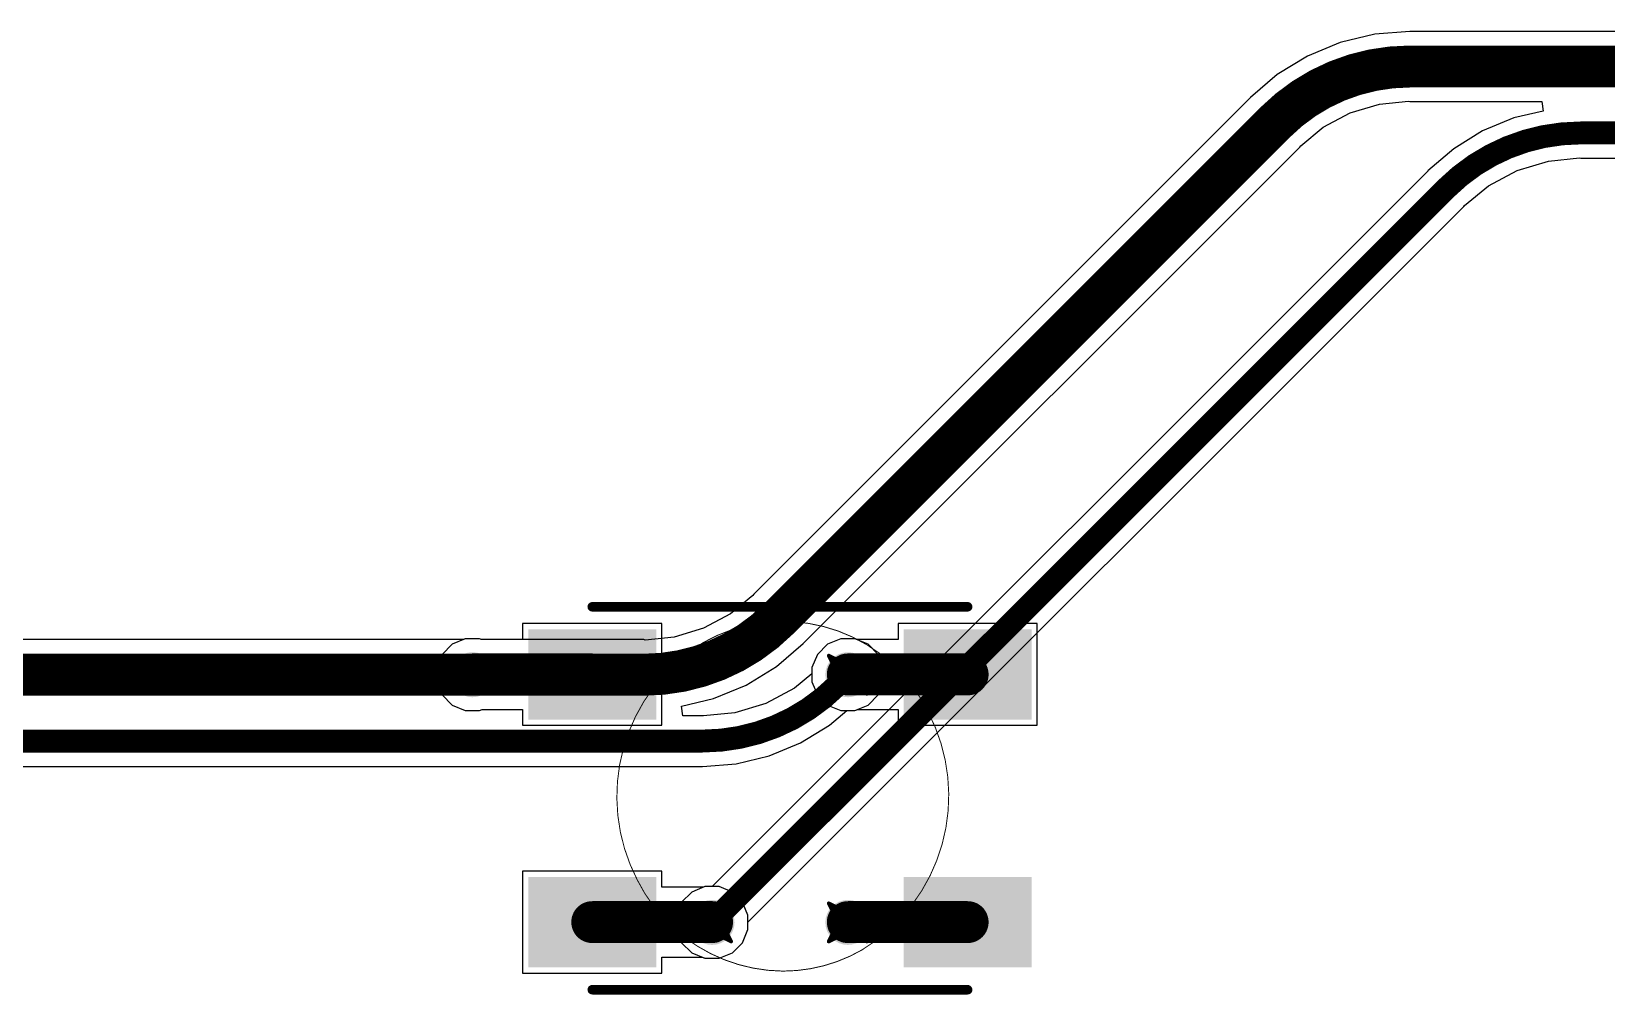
# Model space of a CAD drawing. Header units: inches. Extents: x -11 to 1110, y -7 to 455.
# Drawn here: x 383.89 to 404.86, y 205.24 to 218.07 of the extents above; entities that cross this region are included whole.
import ezdxf

# ---------------------------------------------------------------- set-up
doc = ezdxf.new("R2010")
doc.units = ezdxf.units.IN
for name, color, linetype in [('Bottom Layer', 5, 'Continuous'), ('Drill Drawing', 1, 'Continuous'), ('Mechanical 7', 56, 'Continuous'), ('Top Layer', 1, 'Continuous'), ('Top Overlay', 2, 'Continuous'), ('Top Paste', 8, 'Continuous'), ('Top Solder', 216, 'Continuous'), ('Via Holes', 16, 'Continuous')]:
    doc.layers.add(name, color=color, linetype=linetype)

msp = doc.modelspace()

# ---------------------------------------------------------------- hatches: boundary and pattern name
at = {"layer": 'Bottom Layer'}
h = msp.add_hatch(color=5, dxfattribs=at)
edge = h.paths.add_edge_path()
edge.add_arc((389.76, 209.501), 0.3, 0, 360)
h = msp.add_hatch(color=5, dxfattribs=at)
edge = h.paths.add_edge_path()
edge.add_arc((394.76, 209.501), 0.3, 0, 360)
h = msp.add_hatch(color=5, dxfattribs=at)
edge = h.paths.add_edge_path()
edge.add_arc((392.951, 206.201), 0.3, 0, 360)
h = msp.add_hatch(color=5, dxfattribs=at)
edge = h.paths.add_edge_path()
edge.add_arc((394.76, 206.201), 0.3, 0, 360)
at = {"layer": 'Top Layer'}
for points in [[(390.605, 210.005), (392.105, 210.005), (392.105, 209.005), (390.605, 209.005)], [(397.105, 209.005), (395.605, 209.005), (395.605, 210.005), (397.105, 210.005)], [(390.605, 206.705), (392.105, 206.705), (392.105, 205.705), (390.605, 205.705)], [(395.605, 206.705), (397.105, 206.705), (397.105, 205.705), (395.605, 205.705)]]:
    msp.add_hatch(color=1, dxfattribs=at).paths.add_polyline_path(points)
h = msp.add_hatch(color=1, dxfattribs=at)
edge = h.paths.add_edge_path()
edge.add_arc((389.76, 209.501), 0.3, 0, 360)
h = msp.add_hatch(color=1, dxfattribs=at)
edge = h.paths.add_edge_path()
edge.add_arc((394.76, 209.501), 0.3, 0, 360)
h = msp.add_hatch(color=1, dxfattribs=at)
edge = h.paths.add_edge_path()
edge.add_arc((392.951, 206.201), 0.3, 0, 360)
h = msp.add_hatch(color=1, dxfattribs=at)
edge = h.paths.add_edge_path()
edge.add_arc((394.76, 206.201), 0.3, 0, 360)
at = {"layer": 'Top Paste'}
for points in [[(390.605, 210.005), (392.105, 210.005), (392.105, 209.005), (390.605, 209.005)], [(397.105, 209.005), (395.605, 209.005), (395.605, 210.005), (397.105, 210.005)], [(390.605, 206.705), (392.105, 206.705), (392.105, 205.705), (390.605, 205.705)], [(395.605, 206.705), (397.105, 206.705), (397.105, 205.705), (395.605, 205.705)]]:
    msp.add_hatch(color=8, dxfattribs=at).paths.add_polyline_path(points)
at = {"layer": 'Top Solder'}
for points in [[(390.504, 210.106), (392.207, 210.106), (392.207, 208.903), (390.504, 208.903)], [(397.207, 208.903), (395.504, 208.903), (395.504, 210.106), (397.207, 210.106)], [(390.504, 206.806), (392.207, 206.806), (392.207, 205.603), (390.504, 205.603)], [(395.504, 206.806), (397.207, 206.806), (397.207, 205.603), (395.504, 205.603)]]:
    msp.add_hatch(color=216, dxfattribs=at).paths.add_polyline_path(points)
at = {"layer": 'Via Holes'}
h = msp.add_hatch(color=7, dxfattribs=at)
edge = h.paths.add_edge_path()
edge.add_arc((389.76, 209.501), 0.15, 0, 360)
h = msp.add_hatch(color=7, dxfattribs=at)
edge = h.paths.add_edge_path()
edge.add_arc((394.76, 209.501), 0.15, 0, 360)
h = msp.add_hatch(color=7, dxfattribs=at)
edge = h.paths.add_edge_path()
edge.add_arc((392.951, 206.201), 0.15, 0, 360)
h = msp.add_hatch(color=7, dxfattribs=at)
edge = h.paths.add_edge_path()
edge.add_arc((394.76, 206.201), 0.15, 0, 360)

# ---------------------------------------------------------------- linework, layer by layer
at = {"layer": 'Bottom Layer'}
for p, q in [((401.777, 218.033), (401.318, 217.923)), ((402.247, 218.07), (401.777, 218.033)), ((405.41, 218.07), (402.247, 218.07)), ((402.247, 218.07), (402.247, 218.07)), ((401.318, 217.923), (400.882, 217.743)), ((400.882, 217.743), (400.48, 217.496)), ((400.48, 217.496), (400.121, 217.19)), ((400.122, 217.19), (393.507, 210.575)), ((400.121, 217.19), (400.122, 217.19)), ((401.842, 217.104), (402.226, 217.142)), ((402.226, 217.142), (402.247, 217.138)), ((402.247, 217.138), (404.005, 217.138)), ((404.005, 217.138), (404.02, 217.011)), ((401.092, 216.794), (401.451, 216.986)), ((401.451, 216.986), (401.842, 217.104)), ((403.631, 216.918), (403.214, 216.745)), ((404.02, 217.011), (403.631, 216.918)), ((400.793, 216.548), (401.092, 216.794)), ((403.214, 216.745), (402.829, 216.509)), ((394.166, 209.916), (400.781, 216.53)), ((400.781, 216.53), (400.793, 216.548)), ((402.829, 216.509), (402.485, 216.215)), ((403.676, 216.219), (404.09, 216.345)), ((404.09, 216.345), (404.506, 216.386)), ((404.506, 216.386), (404.521, 216.383)), ((404.521, 216.383), (408.596, 216.383)), ((402.487, 216.214), (392.953, 206.679)), ((402.485, 216.215), (402.487, 216.214)), ((403.295, 216.015), (403.676, 216.219)), ((402.972, 215.75), (403.295, 216.015)), ((393.429, 206.203), (402.963, 215.737)), ((402.963, 215.737), (402.972, 215.75)), ((393.495, 210.557), (393.196, 210.312)), ((393.507, 210.575), (393.495, 210.557)), ((393.196, 210.312), (392.837, 210.12)), ((392.446, 210.001), (392.062, 209.963)), ((392.837, 210.12), (392.446, 210.001)), ((389.637, 209.968), (380.249, 209.968)), ((389.665, 209.979), (389.637, 209.968)), ((389.855, 209.979), (389.665, 209.979)), ((389.883, 209.968), (389.855, 209.979)), ((392.041, 209.968), (389.883, 209.968)), ((392.062, 209.963), (392.041, 209.968)), ((393.808, 209.609), (394.166, 209.916)), ((394.166, 209.916), (394.166, 209.916)), ((394.489, 209.906), (394.355, 209.772)), ((394.665, 209.979), (394.489, 209.906)), ((394.855, 209.979), (394.665, 209.979)), ((395.03, 209.906), (394.855, 209.979)), ((395.165, 209.772), (395.03, 209.906)), ((393.405, 209.363), (393.808, 209.609)), ((394.355, 209.772), (394.282, 209.596)), ((394.282, 209.596), (394.282, 209.512)), ((395.238, 209.596), (395.165, 209.772)), ((395.238, 209.406), (395.238, 209.596)), ((392.97, 209.182), (393.405, 209.363)), ((394.282, 209.512), (394.05, 209.321)), ((395.165, 209.231), (395.238, 209.406)), ((392.546, 209.08), (392.97, 209.182)), ((394.05, 209.321), (393.668, 209.117)), ((395.03, 209.096), (395.165, 209.231)), ((392.561, 208.953), (392.546, 209.08)), ((392.823, 208.953), (392.561, 208.953)), ((392.838, 208.951), (392.823, 208.953)), ((393.254, 208.991), (392.838, 208.951)), ((393.668, 209.117), (393.254, 208.991)), ((394.515, 208.828), (394.745, 209.024)), ((394.745, 209.024), (394.855, 209.024)), ((394.855, 209.024), (395.03, 209.096)), ((394.13, 208.592), (394.515, 208.828)), ((393.713, 208.419), (394.13, 208.592)), ((392.823, 208.278), (393.273, 208.313)), ((393.273, 208.313), (393.713, 208.419)), ((382.403, 208.28), (392.823, 208.28)), ((392.823, 208.28), (392.823, 208.278)), ((392.856, 206.679), (392.68, 206.606)), ((392.953, 206.679), (392.856, 206.679)), ((392.546, 206.472), (392.473, 206.296)), ((392.68, 206.606), (392.546, 206.472)), ((392.473, 206.296), (392.473, 206.106)), ((392.473, 206.106), (392.546, 205.931)), ((393.356, 205.931), (393.429, 206.106)), ((393.429, 206.106), (393.429, 206.203)), ((392.546, 205.931), (392.68, 205.796)), ((392.68, 205.796), (392.856, 205.724)), ((393.046, 205.724), (393.222, 205.796)), ((393.222, 205.796), (393.356, 205.931)), ((392.856, 205.724), (393.046, 205.724))]:
    msp.add_line(p, q, dxfattribs=at)
for points in [[(400.451, 216.86, 0.559, 0.559, -0.198912), (402.247, 217.604, 0.559, 0.559, 0)], [(402.247, 217.604, 0.559, 0.559, 0), (405.533, 217.604, 0.559, 0.559, 0)], [(393.837, 210.245, 0.559, 0.559, 0), (400.451, 216.86, 0.559, 0.559, 0)], [(402.725, 215.975, 0.305, 0.305, -0.198912), (404.521, 216.719, 0.305, 0.305, 0)], [(404.521, 216.719, 0.305, 0.305, 0), (408.596, 216.719, 0.305, 0.305, 0)], [(392.951, 206.201, 0.305, 0.305, 0), (402.725, 215.975, 0.305, 0.305, 0)], [(393.837, 210.245, 0.559, 0.559, -0.198912), (392.041, 209.501, 0.559, 0.559, 0)], [(380.249, 209.501, 0.559, 0.559, 0), (389.76, 209.501, 0.559, 0.559, 0)], [(389.76, 209.501, 0.559, 0.559, 0), (392.041, 209.501, 0.559, 0.559, 0)], [(394.619, 209.361, 0.305, 0.305, 0), (394.76, 209.501, 0.305, 0.305, 0)], [(394.619, 209.361, 0.305, 0.305, -0.198912), (392.823, 208.617, 0.305, 0.305, 0)], [(382.403, 208.617, 0.305, 0.305, 0), (392.823, 208.617, 0.305, 0.305, 0)]]:
    msp.add_lwpolyline(points, format="xyseb", dxfattribs=at)
for points in [[(402.108, 217.604, 0.279, 0.279, 1), (402.387, 217.604, 0.279, 0.279, 1)], [(402.108, 217.604, 0.279, 0.279, 1), (402.387, 217.604, 0.279, 0.279, 1)], [(400.312, 216.86, 0.279, 0.279, 1), (400.591, 216.86, 0.279, 0.279, 1)], [(400.312, 216.86, 0.279, 0.279, 1), (400.591, 216.86, 0.279, 0.279, 1)], [(404.445, 216.719, 0.152, 0.152, 1), (404.597, 216.719, 0.152, 0.152, 1)], [(404.445, 216.719, 0.152, 0.152, 1), (404.597, 216.719, 0.152, 0.152, 1)], [(402.649, 215.975, 0.152, 0.152, 1), (402.801, 215.975, 0.152, 0.152, 1)], [(402.649, 215.975, 0.152, 0.152, 1), (402.801, 215.975, 0.152, 0.152, 1)], [(393.697, 210.245, 0.279, 0.279, 1), (393.976, 210.245, 0.279, 0.279, 1)], [(393.697, 210.245, 0.279, 0.279, 1), (393.976, 210.245, 0.279, 0.279, 1)], [(389.62, 209.501, 0.279, 0.279, 1), (389.899, 209.501, 0.279, 0.279, 1)], [(389.62, 209.501, 0.279, 0.279, 1), (389.899, 209.501, 0.279, 0.279, 1)], [(391.901, 209.501, 0.279, 0.279, 1), (392.18, 209.501, 0.279, 0.279, 1)], [(391.901, 209.501, 0.279, 0.279, 1), (392.18, 209.501, 0.279, 0.279, 1)], [(394.684, 209.501, 0.152, 0.152, 1), (394.836, 209.501, 0.152, 0.152, 1)], [(394.543, 209.361, 0.152, 0.152, 1), (394.695, 209.361, 0.152, 0.152, 1)], [(394.543, 209.361, 0.152, 0.152, 1), (394.695, 209.361, 0.152, 0.152, 1)], [(392.747, 208.617, 0.152, 0.152, 1), (392.899, 208.617, 0.152, 0.152, 1)], [(392.747, 208.617, 0.152, 0.152, 1), (392.899, 208.617, 0.152, 0.152, 1)], [(392.875, 206.201, 0.152, 0.152, 1), (393.027, 206.201, 0.152, 0.152, 1)]]:
    msp.add_lwpolyline(points, format="xyseb", close=True, dxfattribs=at)
at = {"layer": 'Drill Drawing'}
for points in [[(389.506, 209.755, 0.0508, 0.0508, 0), (389.76, 209.628, 0.0508, 0.0508, 0)], [(389.506, 209.755, 0.0508, 0.0508, 0), (389.633, 209.501, 0.0508, 0.0508, 0)], [(389.76, 209.628, 0.0508, 0.0508, 0), (390.014, 209.755, 0.0508, 0.0508, 0)], [(389.887, 209.501, 0.0508, 0.0508, 0), (390.014, 209.755, 0.0508, 0.0508, 0)], [(394.506, 209.755, 0.0508, 0.0508, 0), (394.76, 209.628, 0.0508, 0.0508, 0)], [(394.506, 209.755, 0.0508, 0.0508, 0), (394.633, 209.501, 0.0508, 0.0508, 0)], [(394.76, 209.628, 0.0508, 0.0508, 0), (395.014, 209.755, 0.0508, 0.0508, 0)], [(394.887, 209.501, 0.0508, 0.0508, 0), (395.014, 209.755, 0.0508, 0.0508, 0)], [(389.506, 209.247, 0.0508, 0.0508, 0), (389.633, 209.501, 0.0508, 0.0508, 0)], [(389.506, 209.247, 0.0508, 0.0508, 0), (389.76, 209.374, 0.0508, 0.0508, 0)], [(389.76, 209.374, 0.0508, 0.0508, 0), (390.014, 209.247, 0.0508, 0.0508, 0)], [(389.887, 209.501, 0.0508, 0.0508, 0), (390.014, 209.247, 0.0508, 0.0508, 0)], [(394.506, 209.247, 0.0508, 0.0508, 0), (394.633, 209.501, 0.0508, 0.0508, 0)], [(394.506, 209.247, 0.0508, 0.0508, 0), (394.76, 209.374, 0.0508, 0.0508, 0)], [(394.76, 209.374, 0.0508, 0.0508, 0), (395.014, 209.247, 0.0508, 0.0508, 0)], [(394.887, 209.501, 0.0508, 0.0508, 0), (395.014, 209.247, 0.0508, 0.0508, 0)], [(392.697, 206.455, 0.0508, 0.0508, 0), (392.951, 206.328, 0.0508, 0.0508, 0)], [(392.697, 206.455, 0.0508, 0.0508, 0), (392.824, 206.201, 0.0508, 0.0508, 0)], [(392.951, 206.328, 0.0508, 0.0508, 0), (393.205, 206.455, 0.0508, 0.0508, 0)], [(393.078, 206.201, 0.0508, 0.0508, 0), (393.205, 206.455, 0.0508, 0.0508, 0)], [(394.506, 206.455, 0.0508, 0.0508, 0), (394.76, 206.328, 0.0508, 0.0508, 0)], [(394.506, 206.455, 0.0508, 0.0508, 0), (394.633, 206.201, 0.0508, 0.0508, 0)], [(394.76, 206.328, 0.0508, 0.0508, 0), (395.014, 206.455, 0.0508, 0.0508, 0)], [(394.887, 206.201, 0.0508, 0.0508, 0), (395.014, 206.455, 0.0508, 0.0508, 0)], [(392.697, 205.947, 0.0508, 0.0508, 0), (392.824, 206.201, 0.0508, 0.0508, 0)], [(393.078, 206.201, 0.0508, 0.0508, 0), (393.205, 205.947, 0.0508, 0.0508, 0)], [(394.506, 205.947, 0.0508, 0.0508, 0), (394.633, 206.201, 0.0508, 0.0508, 0)], [(394.887, 206.201, 0.0508, 0.0508, 0), (395.014, 205.947, 0.0508, 0.0508, 0)], [(392.697, 205.947, 0.0508, 0.0508, 0), (392.951, 206.074, 0.0508, 0.0508, 0)], [(392.951, 206.074, 0.0508, 0.0508, 0), (393.205, 205.947, 0.0508, 0.0508, 0)], [(394.506, 205.947, 0.0508, 0.0508, 0), (394.76, 206.074, 0.0508, 0.0508, 0)], [(394.76, 206.074, 0.0508, 0.0508, 0), (395.014, 205.947, 0.0508, 0.0508, 0)]]:
    msp.add_lwpolyline(points, format="xyseb", dxfattribs=at)
for points in [[(389.493, 209.755, 0.0254, 0.0254, 1), (389.518, 209.755, 0.0254, 0.0254, 1)], [(389.493, 209.755, 0.0254, 0.0254, 1), (389.518, 209.755, 0.0254, 0.0254, 1)], [(390.001, 209.755, 0.0254, 0.0254, 1), (390.026, 209.755, 0.0254, 0.0254, 1)], [(390.001, 209.755, 0.0254, 0.0254, 1), (390.026, 209.755, 0.0254, 0.0254, 1)], [(394.493, 209.755, 0.0254, 0.0254, 1), (394.518, 209.755, 0.0254, 0.0254, 1)], [(394.493, 209.755, 0.0254, 0.0254, 1), (394.518, 209.755, 0.0254, 0.0254, 1)], [(395.001, 209.755, 0.0254, 0.0254, 1), (395.026, 209.755, 0.0254, 0.0254, 1)], [(395.001, 209.755, 0.0254, 0.0254, 1), (395.026, 209.755, 0.0254, 0.0254, 1)], [(389.747, 209.628, 0.0254, 0.0254, 1), (389.772, 209.628, 0.0254, 0.0254, 1)], [(389.747, 209.628, 0.0254, 0.0254, 1), (389.772, 209.628, 0.0254, 0.0254, 1)], [(394.747, 209.628, 0.0254, 0.0254, 1), (394.772, 209.628, 0.0254, 0.0254, 1)], [(394.747, 209.628, 0.0254, 0.0254, 1), (394.772, 209.628, 0.0254, 0.0254, 1)], [(389.62, 209.501, 0.0254, 0.0254, 1), (389.645, 209.501, 0.0254, 0.0254, 1)], [(389.62, 209.501, 0.0254, 0.0254, 1), (389.645, 209.501, 0.0254, 0.0254, 1)], [(389.747, 209.374, 0.0254, 0.0254, 1), (389.772, 209.374, 0.0254, 0.0254, 1)], [(389.747, 209.374, 0.0254, 0.0254, 1), (389.772, 209.374, 0.0254, 0.0254, 1)], [(389.874, 209.501, 0.0254, 0.0254, 1), (389.899, 209.501, 0.0254, 0.0254, 1)], [(389.874, 209.501, 0.0254, 0.0254, 1), (389.899, 209.501, 0.0254, 0.0254, 1)], [(394.62, 209.501, 0.0254, 0.0254, 1), (394.645, 209.501, 0.0254, 0.0254, 1)], [(394.62, 209.501, 0.0254, 0.0254, 1), (394.645, 209.501, 0.0254, 0.0254, 1)], [(394.747, 209.374, 0.0254, 0.0254, 1), (394.772, 209.374, 0.0254, 0.0254, 1)], [(394.747, 209.374, 0.0254, 0.0254, 1), (394.772, 209.374, 0.0254, 0.0254, 1)], [(394.874, 209.501, 0.0254, 0.0254, 1), (394.899, 209.501, 0.0254, 0.0254, 1)], [(394.874, 209.501, 0.0254, 0.0254, 1), (394.899, 209.501, 0.0254, 0.0254, 1)], [(389.493, 209.247, 0.0254, 0.0254, 1), (389.518, 209.247, 0.0254, 0.0254, 1)], [(389.493, 209.247, 0.0254, 0.0254, 1), (389.518, 209.247, 0.0254, 0.0254, 1)], [(390.001, 209.247, 0.0254, 0.0254, 1), (390.026, 209.247, 0.0254, 0.0254, 1)], [(390.001, 209.247, 0.0254, 0.0254, 1), (390.026, 209.247, 0.0254, 0.0254, 1)], [(394.493, 209.247, 0.0254, 0.0254, 1), (394.518, 209.247, 0.0254, 0.0254, 1)], [(394.493, 209.247, 0.0254, 0.0254, 1), (394.518, 209.247, 0.0254, 0.0254, 1)], [(395.001, 209.247, 0.0254, 0.0254, 1), (395.026, 209.247, 0.0254, 0.0254, 1)], [(395.001, 209.247, 0.0254, 0.0254, 1), (395.026, 209.247, 0.0254, 0.0254, 1)], [(392.684, 206.455, 0.0254, 0.0254, 1), (392.71, 206.455, 0.0254, 0.0254, 1)], [(392.684, 206.455, 0.0254, 0.0254, 1), (392.71, 206.455, 0.0254, 0.0254, 1)], [(393.192, 206.455, 0.0254, 0.0254, 1), (393.218, 206.455, 0.0254, 0.0254, 1)], [(393.192, 206.455, 0.0254, 0.0254, 1), (393.218, 206.455, 0.0254, 0.0254, 1)], [(394.493, 206.455, 0.0254, 0.0254, 1), (394.518, 206.455, 0.0254, 0.0254, 1)], [(394.493, 206.455, 0.0254, 0.0254, 1), (394.518, 206.455, 0.0254, 0.0254, 1)], [(395.001, 206.455, 0.0254, 0.0254, 1), (395.026, 206.455, 0.0254, 0.0254, 1)], [(395.001, 206.455, 0.0254, 0.0254, 1), (395.026, 206.455, 0.0254, 0.0254, 1)], [(392.811, 206.201, 0.0254, 0.0254, 1), (392.837, 206.201, 0.0254, 0.0254, 1)], [(392.811, 206.201, 0.0254, 0.0254, 1), (392.837, 206.201, 0.0254, 0.0254, 1)], [(392.938, 206.328, 0.0254, 0.0254, 1), (392.964, 206.328, 0.0254, 0.0254, 1)], [(392.938, 206.328, 0.0254, 0.0254, 1), (392.964, 206.328, 0.0254, 0.0254, 1)], [(393.065, 206.201, 0.0254, 0.0254, 1), (393.091, 206.201, 0.0254, 0.0254, 1)], [(393.065, 206.201, 0.0254, 0.0254, 1), (393.091, 206.201, 0.0254, 0.0254, 1)], [(394.62, 206.201, 0.0254, 0.0254, 1), (394.645, 206.201, 0.0254, 0.0254, 1)], [(394.62, 206.201, 0.0254, 0.0254, 1), (394.645, 206.201, 0.0254, 0.0254, 1)], [(394.747, 206.328, 0.0254, 0.0254, 1), (394.772, 206.328, 0.0254, 0.0254, 1)], [(394.747, 206.328, 0.0254, 0.0254, 1), (394.772, 206.328, 0.0254, 0.0254, 1)], [(394.874, 206.201, 0.0254, 0.0254, 1), (394.899, 206.201, 0.0254, 0.0254, 1)], [(394.874, 206.201, 0.0254, 0.0254, 1), (394.899, 206.201, 0.0254, 0.0254, 1)], [(392.938, 206.074, 0.0254, 0.0254, 1), (392.964, 206.074, 0.0254, 0.0254, 1)], [(392.938, 206.074, 0.0254, 0.0254, 1), (392.964, 206.074, 0.0254, 0.0254, 1)], [(394.747, 206.074, 0.0254, 0.0254, 1), (394.772, 206.074, 0.0254, 0.0254, 1)], [(394.747, 206.074, 0.0254, 0.0254, 1), (394.772, 206.074, 0.0254, 0.0254, 1)], [(392.684, 205.947, 0.0254, 0.0254, 1), (392.71, 205.947, 0.0254, 0.0254, 1)], [(392.684, 205.947, 0.0254, 0.0254, 1), (392.71, 205.947, 0.0254, 0.0254, 1)], [(393.192, 205.947, 0.0254, 0.0254, 1), (393.218, 205.947, 0.0254, 0.0254, 1)], [(393.192, 205.947, 0.0254, 0.0254, 1), (393.218, 205.947, 0.0254, 0.0254, 1)], [(394.493, 205.947, 0.0254, 0.0254, 1), (394.518, 205.947, 0.0254, 0.0254, 1)], [(394.493, 205.947, 0.0254, 0.0254, 1), (394.518, 205.947, 0.0254, 0.0254, 1)], [(395.001, 205.947, 0.0254, 0.0254, 1), (395.026, 205.947, 0.0254, 0.0254, 1)], [(395.001, 205.947, 0.0254, 0.0254, 1), (395.026, 205.947, 0.0254, 0.0254, 1)]]:
    msp.add_lwpolyline(points, format="xyseb", close=True, dxfattribs=at)
at = {"layer": 'Mechanical 7'}
for points in [[(392.836, 209.931, 0.0127, 0.0127, -0.433466), (395.831, 209.001, 0.0127, 0.0127, 0)], [(391.956, 206.766, 0.0127, 0.0127, -0.394988), (392.836, 209.931, 0.0127, 0.0127, 0)], [(395.831, 209.001, 0.0127, 0.0127, -0.395176), (394.951, 205.836, 0.0127, 0.0127, 0)], [(393.895, 205.552, 0.0127, 0.0127, -0.281936), (391.956, 206.766, 0.0127, 0.0127, 0)], [(394.951, 205.836, 0.0127, 0.0127, -0.13227), (393.895, 205.552, 0.0127, 0.0127, 0)]]:
    msp.add_lwpolyline(points, format="xyseb", dxfattribs=at)
for points in [[(392.833, 209.931, 0.00635, 0.00635, 1), (392.84, 209.931, 0.00635, 0.00635, 1)], [(392.833, 209.931, 0.00635, 0.00635, 1), (392.84, 209.931, 0.00635, 0.00635, 1)], [(395.828, 209.001, 0.00635, 0.00635, 1), (395.835, 209.001, 0.00635, 0.00635, 1)], [(395.828, 209.001, 0.00635, 0.00635, 1), (395.835, 209.001, 0.00635, 0.00635, 1)], [(391.953, 206.766, 0.00635, 0.00635, 1), (391.959, 206.766, 0.00635, 0.00635, 1)], [(391.953, 206.766, 0.00635, 0.00635, 1), (391.959, 206.766, 0.00635, 0.00635, 1)], [(394.948, 205.836, 0.00635, 0.00635, 1), (394.954, 205.836, 0.00635, 0.00635, 1)], [(394.948, 205.836, 0.00635, 0.00635, 1), (394.954, 205.836, 0.00635, 0.00635, 1)], [(393.892, 205.552, 0.00635, 0.00635, 1), (393.898, 205.552, 0.00635, 0.00635, 1)], [(393.892, 205.552, 0.00635, 0.00635, 1), (393.898, 205.552, 0.00635, 0.00635, 1)]]:
    msp.add_lwpolyline(points, format="xyseb", close=True, dxfattribs=at)
at = {"layer": 'Top Layer'}
for p, q in [((392.283, 210.183), (390.428, 210.183)), ((390.428, 210.183), (390.428, 209.971)), ((392.283, 208.827), (392.283, 210.183)), ((397.283, 210.183), (395.428, 210.183)), ((395.428, 210.183), (395.428, 209.971)), ((397.283, 208.827), (397.283, 210.183)), ((389.489, 209.906), (389.355, 209.772)), ((389.665, 209.979), (389.489, 209.906)), ((389.855, 209.979), (389.665, 209.979)), ((389.875, 209.971), (389.855, 209.979)), ((390.428, 209.971), (389.875, 209.971)), ((394.489, 209.906), (394.355, 209.772)), ((394.665, 209.979), (394.489, 209.906)), ((394.855, 209.979), (394.665, 209.979)), ((394.875, 209.971), (394.855, 209.979)), ((395.428, 209.971), (394.875, 209.971)), ((389.355, 209.772), (389.282, 209.596)), ((389.282, 209.596), (389.282, 209.406)), ((394.355, 209.772), (394.282, 209.596)), ((394.282, 209.596), (394.282, 209.406)), ((389.282, 209.406), (389.355, 209.231)), ((394.282, 209.406), (394.355, 209.231)), ((389.355, 209.231), (389.489, 209.096)), ((394.355, 209.231), (394.489, 209.096)), ((389.489, 209.096), (389.665, 209.024)), ((389.665, 209.024), (389.855, 209.024)), ((389.855, 209.024), (389.891, 209.039)), ((389.891, 209.039), (390.428, 209.039)), ((390.428, 209.039), (390.428, 208.827)), ((394.489, 209.096), (394.665, 209.024)), ((394.665, 209.024), (394.855, 209.024)), ((394.855, 209.024), (394.891, 209.039)), ((394.891, 209.039), (395.428, 209.039)), ((395.428, 209.039), (395.428, 208.827)), ((390.428, 208.827), (392.283, 208.827)), ((395.428, 208.827), (397.283, 208.827)), ((392.283, 206.883), (390.428, 206.883)), ((390.428, 206.883), (390.428, 205.527)), ((392.283, 206.671), (392.283, 206.883)), ((392.836, 206.671), (392.283, 206.671)), ((392.856, 206.679), (392.836, 206.671)), ((393.046, 206.679), (392.856, 206.679)), ((393.222, 206.606), (393.046, 206.679)), ((393.356, 206.472), (393.222, 206.606)), ((393.429, 206.296), (393.356, 206.472)), ((393.429, 206.106), (393.429, 206.296)), ((393.356, 205.931), (393.429, 206.106)), ((393.046, 205.724), (393.222, 205.796)), ((393.222, 205.796), (393.356, 205.931)), ((392.283, 205.527), (392.283, 205.739)), ((392.283, 205.739), (392.82, 205.739)), ((392.82, 205.739), (392.856, 205.724)), ((392.856, 205.724), (393.046, 205.724)), ((390.428, 205.527), (392.283, 205.527))]:
    msp.add_line(p, q, dxfattribs=at)
for points in [[(389.76, 209.505, 0.559, 0.559, 0), (391.355, 209.505, 0.559, 0.559, 0)], [(394.76, 209.505, 0.559, 0.559, 0), (396.355, 209.505, 0.559, 0.559, 0)], [(391.355, 206.205, 0.559, 0.559, 0), (392.951, 206.205, 0.559, 0.559, 0)], [(394.76, 206.205, 0.559, 0.559, 0), (396.355, 206.205, 0.559, 0.559, 0)]]:
    msp.add_lwpolyline(points, format="xyseb", dxfattribs=at)
for points in [[(389.62, 209.505, 0.279, 0.279, 1), (389.899, 209.505, 0.279, 0.279, 1)], [(391.216, 209.505, 0.279, 0.279, 1), (391.495, 209.505, 0.279, 0.279, 1)], [(394.62, 209.505, 0.279, 0.279, 1), (394.899, 209.505, 0.279, 0.279, 1)], [(396.216, 209.505, 0.279, 0.279, 1), (396.495, 209.505, 0.279, 0.279, 1)], [(391.216, 206.205, 0.279, 0.279, 1), (391.495, 206.205, 0.279, 0.279, 1)], [(392.811, 206.205, 0.279, 0.279, 1), (393.091, 206.205, 0.279, 0.279, 1)], [(394.62, 206.205, 0.279, 0.279, 1), (394.899, 206.205, 0.279, 0.279, 1)], [(396.216, 206.205, 0.279, 0.279, 1), (396.495, 206.205, 0.279, 0.279, 1)]]:
    msp.add_lwpolyline(points, format="xyseb", close=True, dxfattribs=at)
at = {"layer": 'Top Overlay'}
for points in [[(391.355, 210.406, 0.127, 0.127, 0), (396.355, 210.406, 0.127, 0.127, 0)], [(390.299, 209.658, 0.254, 0.254, 0), (390.426, 209.531, 0.254, 0.254, 0)], [(390.299, 209.404, 0.254, 0.254, 0), (390.299, 209.658, 0.254, 0.254, 0)], [(390.299, 209.404, 0.254, 0.254, 0), (390.426, 209.531, 0.254, 0.254, 0)], [(391.355, 205.304, 0.127, 0.127, 0), (396.355, 205.304, 0.127, 0.127, 0)]]:
    msp.add_lwpolyline(points, format="xyseb", dxfattribs=at)
for points in [[(391.324, 210.406, 0.0635, 0.0635, 1), (391.387, 210.406, 0.0635, 0.0635, 1)], [(396.324, 210.406, 0.0635, 0.0635, 1), (396.387, 210.406, 0.0635, 0.0635, 1)], [(390.236, 209.658, 0.127, 0.127, 1), (390.363, 209.658, 0.127, 0.127, 1)], [(390.236, 209.658, 0.127, 0.127, 1), (390.363, 209.658, 0.127, 0.127, 1)], [(390.363, 209.531, 0.127, 0.127, 1), (390.49, 209.531, 0.127, 0.127, 1)], [(390.363, 209.531, 0.127, 0.127, 1), (390.49, 209.531, 0.127, 0.127, 1)], [(390.236, 209.404, 0.127, 0.127, 1), (390.363, 209.404, 0.127, 0.127, 1)], [(390.236, 209.404, 0.127, 0.127, 1), (390.363, 209.404, 0.127, 0.127, 1)], [(391.324, 205.304, 0.0635, 0.0635, 1), (391.387, 205.304, 0.0635, 0.0635, 1)], [(396.324, 205.304, 0.0635, 0.0635, 1), (396.387, 205.304, 0.0635, 0.0635, 1)]]:
    msp.add_lwpolyline(points, format="xyseb", close=True, dxfattribs=at)

doc.saveas('drawing.dxf')
